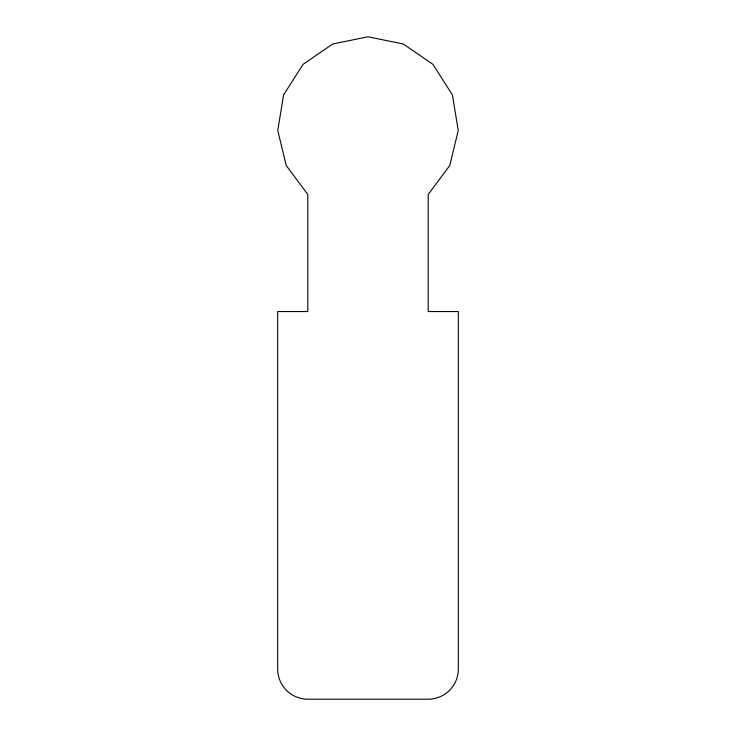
<?xml version="1.0" encoding="UTF-8"?>
<svg xmlns="http://www.w3.org/2000/svg" width="736" height="736" viewBox="0 0 736 736"><rect width="100%" height="100%" fill="white"/><g stroke="black" fill="none" stroke-linecap="round" stroke-linejoin="round"><path stroke-width="1.1" d="M283.618 94.898L277.739 130.474L286.24 165.526L307.786 194.451L307.786 311.549L277.674 311.549L277.674 669.088A30.112 30.112 0 0 0 307.786 699.2L428.214 699.2A30.112 30.112 0 0 0 458.326 669.088L458.326 311.549L428.214 311.549L428.214 194.451L449.76 165.526L458.261 130.474L452.382 94.898L433.044 64.455L403.337 44.004L368 36.8L332.663 44.004L302.956 64.455L283.618 94.898"/></g></svg>
